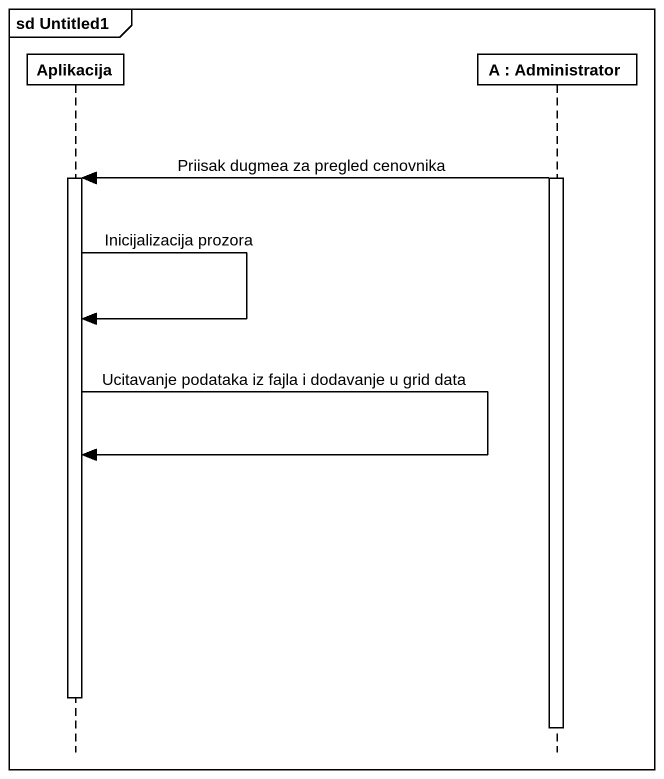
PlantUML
@startuml
mainframe sd Untitled1
hide footbox
participant Aplikacija
participant "A : Administrator" as A

activate A
A -> Aplikacija : Priisak dugmea za pregled cenovnika
activate Aplikacija
Aplikacija -> Aplikacija : Inicijalizacija prozora
Aplikacija -> Aplikacija : Ucitavanje podataka iz fajla i dodavanje u grid data
deactivate Aplikacija
deactivate A
@enduml
